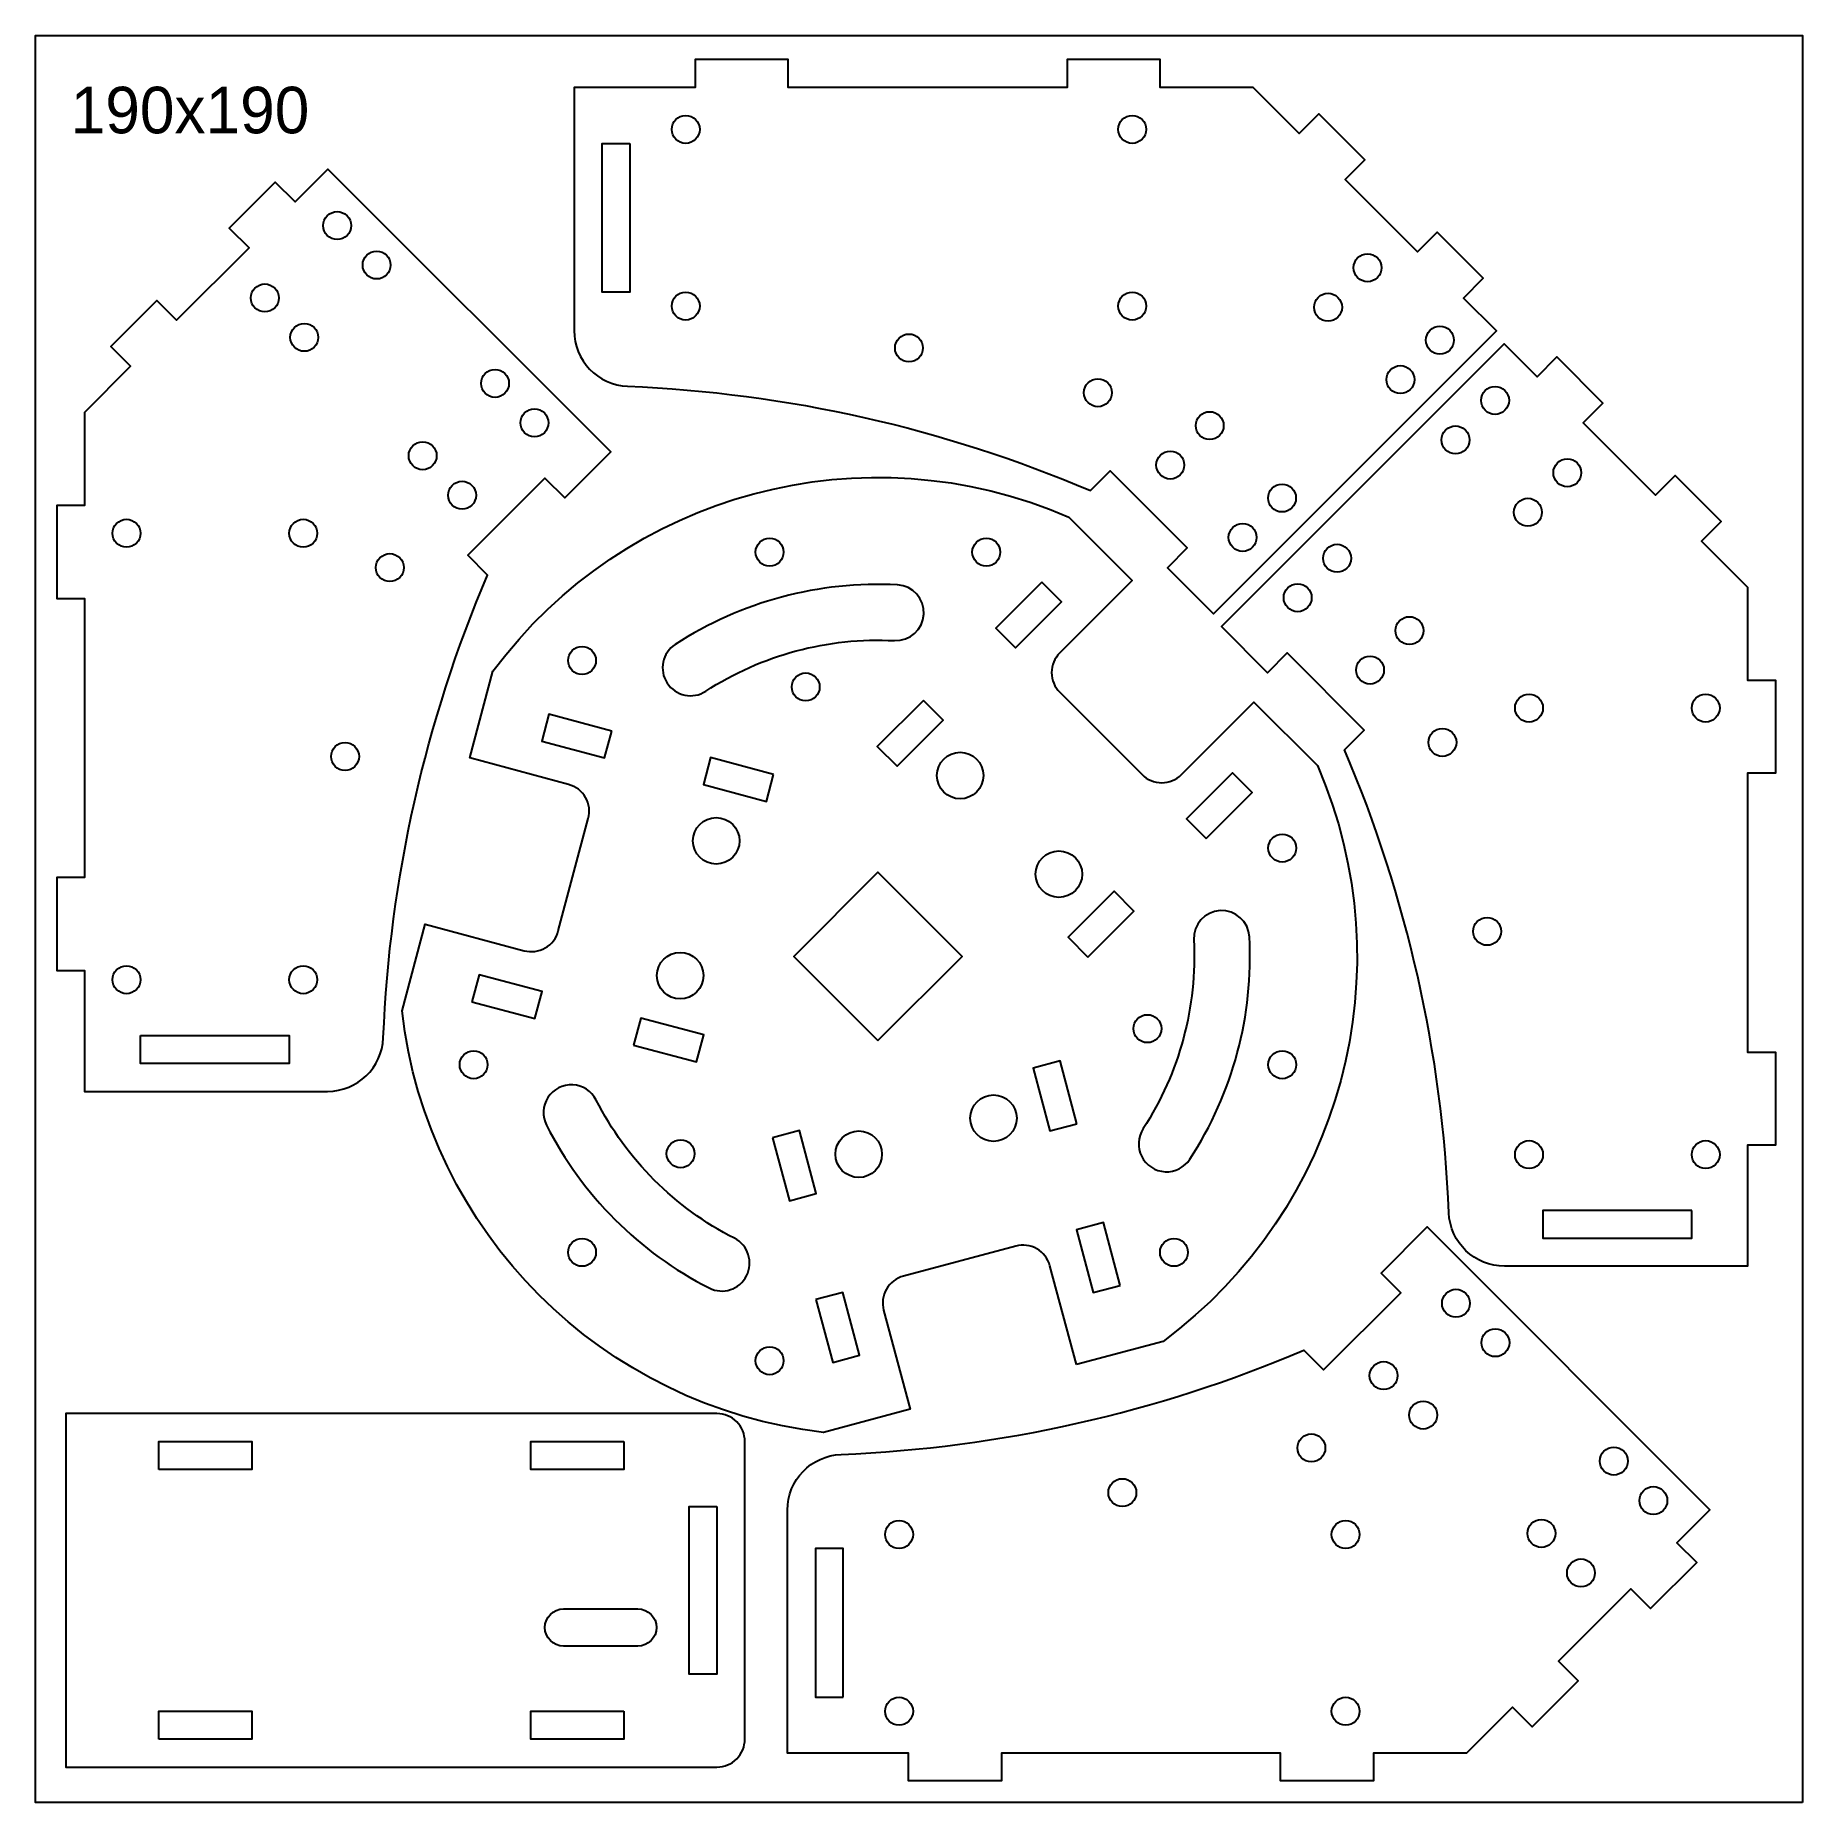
# Model space of a CAD drawing. Header units: millimetres. Extents: x 0 to 190, y 0 to 190.
import ezdxf

# ---------------------------------------------------------------- set-up
doc = ezdxf.new("R2010")
doc.units = ezdxf.units.MM

msp = doc.modelspace()

# ---------------------------------------------------------------- linework, layer by layer
for points in [[(190, 0), (0, 0), (0, 190), (190, 190)], [(63.92, 178.39), (63.92, 162.39), (60.92, 162.39), (60.92, 178.39)], [(108.2, 131.21), (103.25, 126.26), (105.37, 124.14), (110.32, 129.09)], [(95.47, 118.49), (90.52, 113.54), (92.64, 111.42), (97.59, 116.37)], [(61.98, 115.21), (55.21, 117.02), (54.44, 114.12), (61.2, 112.31)], [(79.36, 110.55), (72.6, 112.36), (71.82, 109.46), (78.59, 107.65)], [(125.88, 103.64), (130.83, 108.59), (128.7, 110.71), (123.75, 105.76)], [(90.59, 81.92), (99.64, 90.98), (90.59, 100.03), (81.54, 90.98)], [(113.15, 90.91), (118.1, 95.86), (115.98, 97.98), (111.03, 93.03)], [(46.93, 86.11), (53.69, 84.3), (54.47, 87.19), (47.71, 89.01)], [(64.32, 81.45), (71.08, 79.64), (71.86, 82.54), (65.1, 84.35)], [(11.3, 82.47), (27.3, 82.47), (27.3, 79.47), (11.3, 79.47)], [(111.97, 72.99), (110.16, 79.75), (107.26, 78.97), (109.07, 72.21)], [(79.25, 71.47), (81.06, 64.71), (83.96, 65.48), (82.15, 72.25)], [(178.08, 63.67), (162.08, 63.67), (162.08, 60.67), (178.08, 60.67)], [(116.63, 55.6), (114.82, 62.36), (111.92, 61.59), (113.73, 54.83)], [(83.91, 54.08), (85.72, 47.32), (88.62, 48.1), (86.81, 54.86)], [(13.28, 35.83), (13.28, 38.83), (23.28, 38.83), (23.28, 35.83)], [(63.28, 38.83), (63.28, 35.83), (53.28, 35.83), (53.28, 38.83)], [(73.28, 31.83), (73.28, 13.83), (70.28, 13.83), (70.28, 31.83)], [(86.86, 11.33), (86.86, 27.33), (83.86, 27.33), (83.86, 11.33)], [(13.28, 6.83), (13.28, 9.83), (23.28, 9.83), (23.28, 6.83)], [(63.28, 9.83), (63.28, 6.83), (53.28, 6.83), (53.28, 9.83)]]:
    msp.add_lwpolyline(points, close=True)
for points in [[(57.92, 158.27, 0.402362), (63.67, 152.27, -0.090735), (113.43, 141.06), (115.55, 143.18), (123.84, 134.89), (121.72, 132.77), (126.67, 127.82), (157.08, 158.23), (153.54, 161.76), (155.66, 163.88), (150.71, 168.83), (148.59, 166.71), (140.82, 174.49), (142.94, 176.61), (137.99, 181.56), (135.87, 179.44), (130.92, 184.39), (120.92, 184.39), (120.92, 187.39), (110.92, 187.39), (110.92, 184.39), (80.92, 184.39), (80.92, 187.39), (70.92, 187.39), (70.92, 184.39), (57.92, 184.39)], [(31.42, 76.47, 0.402362), (37.41, 82.22, -0.090735), (48.62, 131.98), (46.5, 134.11), (54.79, 142.4), (56.91, 140.27), (61.86, 145.22), (31.46, 175.63), (27.92, 172.09), (25.8, 174.22), (20.85, 169.27), (22.97, 167.15), (15.19, 159.37), (13.07, 161.49), (8.12, 156.54), (10.24, 154.42), (5.3, 149.47), (5.3, 139.47), (2.3, 139.47), (2.3, 129.47), (5.3, 129.47), (5.3, 99.47), (2.3, 99.47), (2.3, 89.47), (5.3, 89.47), (5.3, 76.47)], [(157.96, 57.67, -0.402362), (151.96, 63.42, 0.090735), (140.75, 113.19), (142.87, 115.31), (134.58, 123.6), (132.46, 121.48), (127.51, 126.43), (157.92, 156.83), (161.45, 153.3), (163.57, 155.42), (168.52, 150.47), (166.4, 148.35), (174.18, 140.57), (176.3, 142.69), (181.25, 137.74), (179.13, 135.62), (184.08, 130.67), (184.08, 120.67), (187.08, 120.67), (187.08, 110.67), (184.08, 110.67), (184.08, 80.67), (187.08, 80.67), (187.08, 70.67), (184.08, 70.67), (184.08, 57.67)], [(111.92, 47.09), (109.07, 57.72, 0.414214), (105.4, 59.84), (93.33, 56.61, 0.414214), (91.2, 52.93), (94.05, 42.31), (84.73, 39.81, -0.348933), (39.42, 85.12), (41.92, 94.44), (52.54, 91.59, 0.414214), (56.22, 93.71), (59.45, 105.79, 0.414214), (57.33, 109.46), (46.71, 112.31), (49.2, 121.63, -0.348933), (111.1, 138.21), (117.92, 131.39), (110.14, 123.61, 0.414214), (110.14, 119.37), (118.98, 110.53, 0.414214), (123.22, 110.53), (131, 118.31), (137.83, 111.49, -0.348933), (121.24, 49.59)], [(92.37, 124.93, 1), (92.68, 130.92, 0.158384), (68.8, 124.52, 1), (72.07, 119.49, -0.158384)], [(119.1, 72.46, 1), (124.13, 69.19, 0.158384), (130.53, 93.07, 1), (124.54, 92.75, -0.158384)], [(60.29, 75.54, 1), (54.95, 72.82, 0.158384), (72.43, 55.33, 1), (75.15, 60.68, -0.158384)], [(80.86, 31.45, -0.402362), (86.62, 37.44, 0.090735), (136.38, 48.65), (138.5, 46.53), (146.79, 54.82), (144.67, 56.94), (149.62, 61.89), (180.03, 31.49), (176.49, 27.95), (178.61, 25.83), (173.66, 20.88), (171.54, 23), (163.76, 15.22), (165.88, 13.1), (160.93, 8.15), (158.81, 10.28), (153.86, 5.33), (143.86, 5.33), (143.86, 2.33), (133.86, 2.33), (133.86, 5.33), (103.86, 5.33), (103.86, 2.33), (93.86, 2.33), (93.86, 5.33), (80.86, 5.33)], [(76.28, 38.83, 0.414214), (73.28, 41.83), (3.28, 41.83), (3.28, 3.83), (73.28, 3.83, 0.414214), (76.28, 6.83)], [(64.78, 20.83, -1), (64.78, 16.83), (56.78, 16.83, -1), (56.78, 20.83)]]:
    msp.add_lwpolyline(points, format="xyb", close=True)
for centre, radius in [((69.92, 179.89), 1.5), ((117.92, 179.89), 1.5), ((32.45, 169.55), 1.5), ((36.69, 165.31), 1.5), ((143.22, 165.01), 1.5), ((24.67, 161.77), 1.5), ((69.92, 160.89), 1.5), ((117.92, 160.89), 1.5), ((138.98, 160.77), 1.5), ((28.91, 157.53), 1.5), ((93.92, 156.39), 1.5), ((151, 157.23), 1.5), ((49.42, 152.58), 1.5), ((146.76, 152.99), 1.5), ((114.23, 151.58), 1.5), ((156.93, 150.75), 1.5), ((53.66, 148.34), 1.5), ((126.25, 148.04), 1.5), ((41.64, 144.8), 1.5), ((152.68, 146.51), 1.5), ((122.01, 143.8), 1.5), ((164.7, 142.97), 1.5), ((45.88, 140.56), 1.5), ((134.03, 140.26), 1.5), ((160.46, 138.73), 1.5), ((9.8, 136.47), 1.5), ((28.8, 136.47), 1.5), ((129.79, 136.02), 1.5), ((78.94, 134.44), 1.5), ((102.23, 134.44), 1.5), ((139.95, 133.78), 1.5), ((38.11, 132.78), 1.5), ((135.71, 129.54), 1.5), ((147.73, 126), 1.5), ((58.77, 122.79), 1.5), ((143.49, 121.76), 1.5), ((82.82, 119.95), 1.5), ((160.58, 117.67), 1.5), ((179.58, 117.67), 1.5), ((151.27, 113.98), 1.5), ((33.3, 112.47), 1.5), ((99.43, 110.42), 2.5), ((73.2, 103.4), 2.5), ((134.05, 102.62), 1.5), ((110.04, 99.82), 2.5), ((156.08, 93.67), 1.5), ((69.32, 88.91), 2.5), ((9.8, 88.47), 1.5), ((28.8, 88.47), 1.5), ((119.56, 83.21), 1.5), ((47.12, 79.33), 1.5), ((134.05, 79.33), 1.5), ((103.01, 73.59), 2.5), ((88.52, 69.71), 2.5), ((69.37, 69.76), 1.5), ((160.58, 69.67), 1.5), ((179.58, 69.67), 1.5), ((58.77, 59.16), 1.5), ((122.41, 59.16), 1.5), ((152.73, 53.69), 1.5), ((156.97, 49.45), 1.5), ((78.94, 47.51), 1.5), ((144.95, 45.91), 1.5), ((149.2, 41.67), 1.5), ((137.18, 38.14), 1.5), ((169.7, 36.72), 1.5), ((116.86, 33.33), 1.5), ((173.95, 32.48), 1.5), ((161.92, 28.94), 1.5), ((92.86, 28.83), 1.5), ((140.86, 28.83), 1.5), ((166.17, 24.7), 1.5), ((92.86, 9.83), 1.5), ((140.86, 9.83), 1.5)]:
    msp.add_circle(centre, radius)

# ---------------------------------------------------------------- texts
at = {"insert": (3.8, 184.47), "char_height": 5, "attachment_point": 1}
msp.add_mtext('190x190', dxfattribs=at)

doc.saveas('drawing.dxf')
